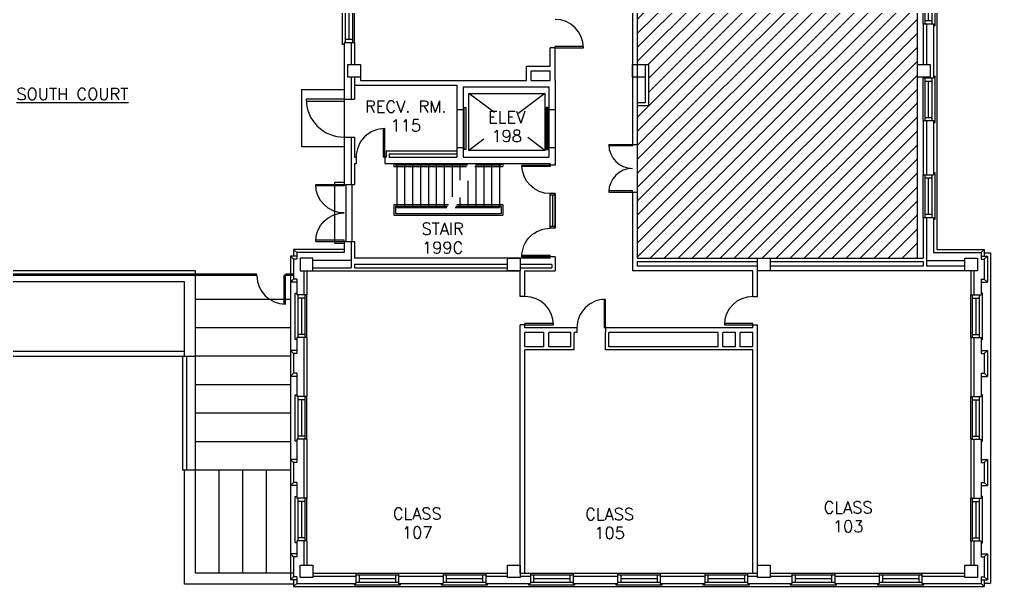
# Model space of a CAD drawing. Extents: x 375 to 2869, y 93 to 2665.
# Drawn here: x 1479 to 2706, y 93 to 811 of the extents above; entities that cross this region are included whole.
import ezdxf
from ezdxf.enums import TextEntityAlignment as Align

# ---------------------------------------------------------------- set-up
doc = ezdxf.new("R2010")
doc.units = 0
doc.header["$LTSCALE"] = 40
doc.header["$MEASUREMENT"] = 0
doc.layers.get('0').update_dxf_attribs({"linetype": 'CONTINUOUS'})
for name, color, linetype in [('A-AREA-IDEN', 3, 'CONTINUOUS'), ('A-DOOR', 7, 'CONTINUOUS'), ('A-FLOR-STRS', 7, 'CONTINUOUS'), ('A-GLAZ', 2, 'CONTINUOUS'), ('A-STRS-RAIL', 7, 'CONTINUOUS'), ('A-WALL', 7, 'CONTINUOUS'), ('S-COLS', 3, 'CONTINUOUS')]:
    doc.layers.add(name, color=color, linetype=linetype)
doc.styles.add('SIMPLEX', font='simplex', dxfattribs={"height": 23})

# ---------------------------------------------------------------- blocks, each defined once
blk = doc.blocks.new('Q')
at = {"layer": 'A-STRS-RAIL', "style": 'SIMPLEX'}
for tag, p in [('ROOM', (2.01, 4.02)), ('NUMBER', (2.01, -15.09))]:
    blk.add_attdef(tag, text='', height=12, dxfattribs=at).set_placement(p, align=Align.CENTER)
blk = doc.blocks.new('WDO')
at = {"layer": 'A-GLAZ'}
for p, q in [((2681.4, 408.1), (2681.4, 462.1)), ((2683.6, 408.1), (2683.6, 462.1)), ((2683.6, 458.1), (2692.6, 458.1)), ((2688.1, 412.1), (2688.1, 458.1)), ((2692.6, 408.1), (2692.6, 462.1)), ((2696.3, 464.4), (2694.4, 464.4)), ((2696.3, 405.8), (2696.3, 464.4)), ((2683.6, 412.1), (2692.6, 412.1)), ((2694.4, 405.8), (2696.3, 405.8))]:
    blk.add_line(p, q, dxfattribs=at)
at = {"layer": 'A-WALL'}
for p, q in [((2681.4, 462.1), (2694.4, 462.1)), ((2681.4, 408.1), (2694.4, 408.1))]:
    blk.add_line(p, q, dxfattribs=at)
blk = doc.blocks.new('AD03A', base_point=(6.133, 5.024))
for p, q in [((6.133, 6.024), (6.133, 5.024)), ((6.182, 5.024), (6.182, 6.022)), ((6.133, 5.024), (6.182, 5.024))]:
    blk.add_line(p, q)
blk.add_arc((6.133, 5.024), 1, 0, 90)
blk = doc.blocks.new('AD05A', base_point=(203.035, 424.492))
for p, q in [((203.035, 424.492), (203.084, 424.492)), ((203.035, 424.492), (203.035, 423.492)), ((203.084, 423.493), (203.084, 424.492))]:
    blk.add_line(p, q)
blk.add_arc((203.035, 424.492), 1, 270, 0)
blk = doc.blocks.new('AD04A', base_point=(489.664, 570.31))
for p, q in [((488.664, 571.31), (488.664, 570.31)), ((488.713, 570.31), (488.713, 571.309)), ((490.616, 570.31), (490.616, 571.309)), ((490.664, 571.31), (490.664, 570.31)), ((488.664, 570.31), (488.713, 570.31)), ((490.664, 570.31), (490.616, 570.31))]:
    blk.add_line(p, q)
for centre, start, end in [((488.664, 570.31), 0, 90), ((490.664, 570.31), 90, 180)]:
    blk.add_arc(centre, 1, start, end)

msp = doc.modelspace()

# ---------------------------------------------------------------- hatches: boundary and pattern name
h = msp.add_hatch()
h.set_pattern_fill('ANSI31', color=256, scale=100, style=0)
h.paths.add_polyline_path([(2614.1, 982.5), (2613.9, 982.5), (2613.9, 998.5), (2614.1, 998.5), (2614.1, 1256.5), (2269.9, 1256.5), (2269.9, 1196.5), (2259.9, 1196.5), (2259.9, 998.5), (2269.9, 998.5), (2269.9, 982.5), (2259.9, 982.5), (2259.9, 753.5), (2269.9, 753.5), (2273.9, 753.5), (2273.9, 701.3), (2259.9, 701.3), (2259.9, 508.5), (2614.1, 508.5), (2614.1, 737.5), (2613.9, 737.5), (2613.9, 753.5), (2614.1, 753.5)])
h.paths.add_polyline_path([(2314.3, 1086.6), (2586.5, 1086.6), (2586.5, 1006.1), (2314.3, 1006.1)], flags=24)

# ---------------------------------------------------------------- linework, layer by layer
msp.add_lwpolyline([(2259.9, 508.5), (2614.1, 508.5), (2614.1, 1262.7), (2259.9, 1262.7)], close=True)
at = {"layer": 'A-DOOR'}
for p, q in [((2041, 646), (2041, 699)), ((2041, 699), (2043, 699)), ((2043, 699), (2043, 646)), ((2144.8, 699), (2144.8, 646)), ((2146.8, 699), (2144.8, 699)), ((2146.8, 646), (2146.8, 699)), ((2043, 646), (2041, 646)), ((2144.8, 646), (2146.8, 646)), ((2155.9, 590.3), (2149.9, 590.3)), ((2155.9, 588.3), (2149.9, 588.3)), ((2152.9, 588.3), (2152.9, 548.5)), ((2155.9, 548.5), (2149.9, 548.5)), ((2155.9, 546.5), (2149.9, 546.5))]:
    msp.add_line(p, q, dxfattribs=at)
at = {"layer": 'A-DOOR', "color": 7}
for p, q in [((2149.9, 546.5), (2149.9, 590.3)), ((2155.9, 546.5), (2155.9, 590.3))]:
    msp.add_line(p, q, dxfattribs=at)
at = {"layer": 'A-FLOR-STRS'}
for p, q in [((1955.8, 628.5), (1955.8, 572.5)), ((1965.8, 628.5), (1965.8, 572.5)), ((1975.8, 628.5), (1975.8, 572.5)), ((1985.8, 628.5), (1985.8, 572.5)), ((1995.8, 628.5), (1995.8, 572.5)), ((2005.8, 628.5), (2005.8, 572.5)), ((2015.8, 628.5), (2015.8, 572.5)), ((2025.8, 628.5), (2025.8, 586.2)), ((2035.8, 628.5), (2035.8, 607.2)), ((2045.8, 628.5), (2045.8, 628.1)), ((2055.8, 628.5), (2055.8, 572.5)), ((2065.8, 628.5), (2065.8, 572.5)), ((2075.8, 628.5), (2075.8, 572.5)), ((2085.8, 628.5), (2085.8, 572.5)), ((2045.8, 606.4), (2045.8, 572.5)), ((2035.8, 585.4), (2035.8, 572.5)), ((1955.8, 572.5), (2019.3, 572.5)), ((2029.6, 572.5), (2085.8, 572.5))]:
    msp.add_line(p, q, dxfattribs=at)
at = {"layer": 'A-GLAZ'}
for p, q in [((1827.4, 405.8), (1827.4, 464.4)), ((1827.4, 464.4), (1829.4, 464.4)), ((1831.2, 408.1), (1831.2, 462.1)), ((1840.2, 458.1), (1831.2, 458.1)), ((1835.7, 412.1), (1835.7, 458.1)), ((1840.2, 408.1), (1840.2, 462.1)), ((1842.4, 408.1), (1842.4, 462.1)), ((2681.4, 408.1), (2681.4, 462.1)), ((2683.6, 408.1), (2683.6, 462.1)), ((2683.6, 458.1), (2692.6, 458.1)), ((2688.1, 412.1), (2688.1, 458.1)), ((2692.6, 408.1), (2692.6, 462.1)), ((2696.3, 464.4), (2694.4, 464.4)), ((2696.3, 405.8), (2696.3, 464.4)), ((1829.4, 405.8), (1827.4, 405.8)), ((1840.2, 412.1), (1831.2, 412.1)), ((2683.6, 412.1), (2692.6, 412.1)), ((2694.4, 405.8), (2696.3, 405.8))]:
    msp.add_line(p, q, dxfattribs=at)
at = {"layer": 'A-STRS-RAIL'}
for p, q in [((1952.1, 628.5), (1952.1, 624.6)), ((1954.1, 628.5), (1954.1, 626.6)), ((1954.1, 626.6), (2045.1, 626.6)), ((2055.5, 626.6), (2087.8, 626.6)), ((2087.8, 628.5), (2087.8, 626.6)), ((2089.8, 628.5), (2089.8, 624.6)), ((1952.1, 624.6), (2044.1, 624.6)), ((2054.5, 624.6), (2089.8, 624.6)), ((1952.1, 576.5), (2021.2, 576.5)), ((1952.1, 576.5), (1952.1, 563)), ((1954.1, 574.5), (2020.2, 574.5)), ((1954.1, 574.5), (1954.1, 565)), ((1954.1, 565), (2087.8, 565)), ((2030.6, 574.5), (2087.8, 574.5)), ((2031.6, 576.5), (2089.8, 576.5)), ((2087.8, 574.5), (2087.8, 565)), ((2089.8, 576.5), (2089.8, 563)), ((1952.1, 563), (2089.8, 563))]:
    msp.add_line(p, q, dxfattribs=at)
at = {"layer": 'A-WALL', "color": 4}
for p, q in [((2638.4, 1144.7), (2638.4, 519.7)), ((1889.4, 519.7), (1825.4, 519.7)), ((1829.4, 515.7), (1825.4, 519.7)), ((1825.4, 519.7), (1825.4, 511.2)), ((2638.4, 519.7), (2698.4, 519.7)), ((2694.4, 515.7), (2698.4, 519.7)), ((2698.4, 519.7), (2698.4, 511.2)), ((1825.4, 507.2), (1821.4, 511.2)), ((1821.4, 511.2), (1821.4, 101.7)), ((1829.4, 511.2), (1821.4, 511.2)), ((2694.4, 511.2), (2702.4, 511.2)), ((2698.4, 515.2), (2706.4, 515.2)), ((2698.4, 507.2), (2702.4, 511.2)), ((2702.4, 511.2), (2702.4, 478.2)), ((2706.4, 515.2), (2706.4, 97.7)), ((1701.4, 492.5), (1140.1, 492.5)), ((1701.4, 110.4), (1701.4, 492.5)), ((1825.4, 482.2), (1821.4, 478.2)), ((2698.4, 482.2), (2702.4, 478.2)), ((1829.4, 478.2), (1821.4, 478.2)), ((2694.4, 478.2), (2702.4, 478.2)), ((1821.4, 456.4), (1701.4, 456.4)), ((1821.4, 420.4), (1701.4, 420.4)), ((1821.4, 384.7), (1701.4, 384.7)), ((1829.4, 392), (1821.4, 392)), ((1825.4, 388), (1821.4, 392)), ((2694.4, 392), (2702.4, 392)), ((2698.4, 388), (2702.4, 392)), ((2702.4, 392), (2702.4, 359)), ((1825.4, 363), (1821.4, 359)), ((1829.4, 359), (1821.4, 359)), ((2694.4, 359), (2702.4, 359)), ((2698.4, 363), (2702.4, 359)), ((1821.4, 348.4), (1701.4, 348.4)), ((1821.4, 312.4), (1701.4, 312.4)), ((1821.4, 276.4), (1701.4, 276.4)), ((1825.4, 250), (1821.4, 254)), ((1829.4, 254), (1821.4, 254)), ((2694.4, 254), (2702.4, 254)), ((2698.4, 250), (2702.4, 254)), ((2702.4, 254), (2702.4, 221)), ((1821.4, 240.4), (1685.4, 240.4)), ((1731.4, 110.4), (1731.4, 240.4)), ((1761.4, 110.4), (1761.4, 240.4)), ((1791.4, 110.4), (1791.4, 240.4)), ((1825.4, 225), (1821.4, 221)), ((1829.4, 221), (1821.4, 221)), ((2694.4, 221), (2702.4, 221)), ((2698.4, 225), (2702.4, 221)), ((1829.4, 134.7), (1821.4, 134.7)), ((1825.4, 130.7), (1821.4, 134.7)), ((2694.4, 134.7), (2702.4, 134.7)), ((2698.4, 130.7), (2702.4, 134.7)), ((2702.4, 134.7), (2702.4, 101.7)), ((1825.4, 110.4), (1701.4, 110.4)), ((1825.4, 105.7), (1821.4, 101.7)), ((1829.4, 101.7), (1821.4, 101.7)), ((1825.4, 101.7), (1825.4, 93.2)), ((2694.4, 101.7), (2702.4, 101.7)), ((2698.4, 105.7), (2702.4, 101.7)), ((2698.4, 101.7), (2698.4, 93.2)), ((1829.4, 97.2), (1825.4, 93.2)), ((1825.4, 93.2), (2698.4, 93.2)), ((2694.4, 97.2), (2698.4, 93.2)), ((2698.4, 97.7), (2706.4, 97.7))]:
    msp.add_line(p, q, dxfattribs=at)
at = {"layer": 'A-WALL', "color": 7}
for p, q in [((2253.9, 1124.2), (2253.9, 652.2)), ((2259.9, 982.5), (2259.9, 753.5)), ((2621.4, 805.2), (2621.4, 753.5)), ((2625.4, 805.2), (2625.4, 753.5)), ((2634.4, 805.2), (2634.4, 736.7)), ((1889.4, 781), (1889.4, 661.7)), ((1898.4, 781), (1898.4, 753.5)), ((1902.4, 781), (1902.4, 753.5)), ((1898.4, 737.5), (1898.4, 709.7)), ((1902.4, 737.5), (1902.4, 709.7)), ((2259.9, 737.5), (2259.9, 705.3)), ((2621.4, 737.5), (2621.4, 736.7)), ((2625.4, 737.5), (2625.4, 736.7)), ((1835.4, 721.8), (1835.4, 649.5)), ((2259.9, 701.3), (2259.9, 652.2)), ((2621.4, 682.7), (2621.4, 614.2)), ((2625.4, 682.7), (2625.4, 614.2)), ((2634.4, 682.7), (2634.4, 614.2)), ((1889.4, 661.7), (1889.4, 601.8)), ((1898.4, 661.7), (1898.4, 601.8)), ((1902.4, 661.7), (1902.4, 636.5)), ((1942.4, 644.5), (1942.4, 636.5)), ((1946.4, 640.5), (1946.4, 636.5)), ((1902.4, 628.5), (1902.4, 601.8)), ((2149.9, 626.3), (2149.9, 628.5)), ((2155.9, 626.3), (2155.9, 628.5)), ((2253.9, 592.2), (2253.9, 492.5)), ((2259.9, 592.2), (2259.9, 508.5)), ((2621.4, 560.2), (2621.4, 508.5)), ((2625.4, 560.2), (2625.4, 498.5)), ((2634.4, 560.2), (2634.4, 515.7)), ((1889.4, 529.8), (1889.4, 515.7)), ((1898.4, 529.8), (1898.4, 496.5)), ((1902.4, 529.8), (1902.4, 508.5)), ((1829.4, 515.7), (1829.4, 507.2)), ((2694.4, 515.7), (2694.4, 507.2)), ((1825.4, 507.2), (1825.4, 482.2)), ((2149.9, 508.5), (2149.9, 510.5)), ((2259.9, 508.5), (2621.4, 508.5)), ((2259.9, 504.5), (2411.9, 504.5)), ((2259.9, 504.5), (2259.9, 498.5)), ((2427.9, 504.5), (2621.4, 504.5)), ((2621.4, 504.5), (2621.4, 498.5)), ((2698.4, 507.2), (2698.4, 482.2)), ((1838.4, 491.7), (1838.4, 462.1)), ((1842.4, 491.7), (1842.4, 462.1)), ((1902.4, 500.5), (1902.4, 496.5)), ((2681.4, 491.7), (2681.4, 462.1)), ((2685.4, 491.7), (2685.4, 462.1)), ((1829.4, 482.2), (1829.4, 462.1)), ((2694.4, 482.2), (2694.4, 462.1)), ((1829.4, 408.1), (1829.4, 388)), ((1838.4, 408.1), (1838.4, 333.5)), ((1842.4, 408.1), (1842.4, 333.5)), ((2681.4, 408.1), (2681.4, 333.5)), ((2685.4, 408.1), (2685.4, 333.5)), ((2694.4, 408.1), (2694.4, 388)), ((1825.4, 388), (1825.4, 363)), ((2698.4, 388), (2698.4, 363)), ((1829.4, 363), (1829.4, 333.5)), ((2694.4, 363), (2694.4, 333.5)), ((1829.4, 279.5), (1829.4, 250)), ((1838.4, 279.5), (1838.4, 204.8)), ((1842.4, 279.5), (1842.4, 204.8)), ((2681.4, 279.5), (2681.4, 204.8)), ((2685.4, 279.5), (2685.4, 204.8)), ((2694.4, 279.5), (2694.4, 250)), ((1825.4, 250), (1825.4, 225)), ((2698.4, 250), (2698.4, 225)), ((1829.4, 225), (1829.4, 204.8)), ((2694.4, 225), (2694.4, 204.8)), ((1829.4, 150.8), (1829.4, 130.7)), ((1838.4, 150.8), (1838.4, 121.2)), ((1842.4, 150.8), (1842.4, 121.2)), ((2681.4, 150.8), (2681.4, 120.5)), ((2685.4, 150.8), (2685.4, 120.5)), ((2694.4, 150.8), (2694.4, 130.7)), ((1825.4, 130.7), (1825.4, 105.7)), ((2698.4, 130.7), (2698.4, 105.7)), ((1829.4, 105.7), (1829.4, 97.2)), ((1849.9, 110.2), (1904.1, 110.2)), ((1849.9, 106.2), (1904.1, 106.2)), ((1958.1, 110.2), (2014.4, 110.2)), ((1958.1, 106.2), (2014.4, 106.2)), ((2068.4, 110.2), (2095.9, 110.2)), ((2068.4, 106.2), (2095.9, 106.2)), ((2111.9, 110.2), (2124.6, 110.2)), ((2111.9, 106.2), (2124.6, 106.2)), ((2178.6, 110.2), (2234.9, 110.2)), ((2178.6, 106.2), (2234.9, 106.2)), ((2288.9, 110.2), (2345.1, 110.2)), ((2288.9, 106.2), (2345.1, 106.2)), ((2399.1, 110.2), (2411, 110.2)), ((2399.1, 106.2), (2411, 106.2)), ((2429, 110.2), (2455.4, 110.2)), ((2429, 106.2), (2455.4, 106.2)), ((2509.4, 110.2), (2565.6, 110.2)), ((2509.4, 106.2), (2565.6, 106.2)), ((2619.6, 110.2), (2673.9, 110.2)), ((2619.6, 106.2), (2673.9, 106.2)), ((2694.4, 105.7), (2694.4, 97.2)), ((1829.4, 97.2), (1904.1, 97.2)), ((1958.1, 97.2), (2014.4, 97.2)), ((2068.4, 97.2), (2124.6, 97.2)), ((2178.6, 97.2), (2234.9, 97.2)), ((2288.9, 97.2), (2345.1, 97.2)), ((2399.1, 97.2), (2455.4, 97.2)), ((2509.4, 97.2), (2565.6, 97.2)), ((2619.6, 97.2), (2694.4, 97.2))]:
    msp.add_line(p, q, dxfattribs=at)
at = {"layer": 'A-WALL'}
for p, q in [((2155.9, 774.6), (2149.9, 774.6)), ((2149.9, 751.5), (2149.9, 774.6)), ((2155.9, 733.5), (2155.9, 774.6)), ((2119.9, 733.5), (2119.9, 751.5)), ((2119.9, 751.5), (2149.9, 751.5)), ((2269.9, 753.5), (2269.9, 705.3)), ((2269.9, 753.5), (2273.9, 753.5)), ((2273.9, 753.5), (2273.9, 701.3)), ((1909.9, 737.5), (1909.9, 733.5)), ((2125.9, 733.5), (2125.9, 745.5)), ((2125.9, 745.5), (2149.9, 745.5)), ((2149.9, 733.5), (2149.9, 745.5)), ((1901.9, 727.5), (2031.9, 727.5)), ((1909.9, 733.5), (2119.9, 733.5)), ((2031.9, 727.5), (2031.9, 636.5)), ((2039.9, 725.5), (2147.9, 725.5)), ((2039.9, 725.5), (2039.9, 636.5)), ((2125.9, 733.5), (2149.9, 733.5)), ((2147.9, 725.5), (2147.9, 636.5)), ((2155.9, 733.5), (2155.9, 626.3)), ((1889.4, 721.5), (1835.4, 721.5)), ((2047, 717), (2143, 717)), ((2047, 645), (2047, 717)), ((2079.4, 692.7), (2047, 717)), ((2143, 717), (2108.8, 691.3)), ((2143, 717), (2143, 645)), ((1889.4, 709.7), (1902.4, 709.7)), ((2269.9, 705.3), (2259.9, 705.3)), ((2273.9, 701.3), (2259.9, 701.3)), ((2031.9, 696.5), (2039.9, 696.5)), ((2147.9, 696.5), (2155.9, 696.5)), ((1889.4, 661.7), (1902.4, 661.7)), ((2066, 659.2), (2047, 645)), ((2143, 645), (2121.5, 661.1)), ((2253.9, 652.2), (2259.9, 652.2)), ((1889.4, 649.5), (1835.4, 649.5)), ((1942.4, 644.5), (2031.9, 644.5)), ((1946.4, 640.5), (2031.9, 640.5)), ((2031.9, 648.5), (2039.9, 648.5)), ((2143, 645), (2047, 645)), ((2147.9, 648.5), (2155.9, 648.5)), ((1902.4, 636.5), (1904.6, 636.5)), ((1902.4, 628.5), (1904.6, 628.5)), ((1904.6, 636.5), (1904.6, 628.5)), ((1940.6, 636.5), (1940.6, 628.5)), ((1940.6, 636.5), (1942.4, 636.5)), ((1940.6, 628.5), (2149.9, 628.5)), ((1946.4, 636.5), (2031.9, 636.5)), ((2039.9, 636.5), (2147.9, 636.5)), ((2155.9, 626.3), (2149.9, 626.3)), ((1877.4, 527), (1877.4, 604.6)), ((1877.4, 604.6), (1889.4, 604.6)), ((1889.4, 601.8), (1902.4, 601.8)), ((1891.6, 601.8), (1891.6, 529.8)), ((1899.3, 601.8), (1899.3, 529.8)), ((2155.9, 590.3), (2155.9, 546.5)), ((2253.9, 592.2), (2259.9, 592.2)), ((1889.4, 529.8), (1902.4, 529.8)), ((1889.4, 515.7), (1829.4, 515.7)), ((1889.4, 527), (1877.4, 527)), ((2634.4, 515.7), (2694.4, 515.7)), ((1829.4, 507.2), (1825.4, 507.2)), ((1898.4, 505.7), (1849.9, 505.7)), ((2149.9, 508.5), (1902.4, 508.5)), ((2155.9, 510.5), (2149.9, 510.5)), ((2155.9, 510.5), (2155.9, 492.5)), ((2625.4, 505.7), (2673.9, 505.7)), ((2694.4, 507.2), (2698.4, 507.2)), ((1849.9, 496.5), (1898.4, 496.5)), ((1849.9, 492.5), (2111.9, 492.5)), ((2095.9, 500.5), (1902.4, 500.5)), ((1902.4, 496.5), (2095.9, 496.5)), ((2151.9, 500.5), (2111.9, 500.5)), ((2111.9, 496.5), (2151.9, 496.5)), ((2111.9, 460.2), (2111.9, 492.5)), ((2117.9, 492.5), (2155.9, 492.5)), ((2117.9, 460.2), (2117.9, 492.5)), ((2151.9, 500.5), (2151.9, 496.5)), ((2405.9, 492.5), (2253.9, 492.5)), ((2411.9, 498.5), (2259.9, 498.5)), ((2405.9, 460.2), (2405.9, 492.5)), ((2673.9, 492.5), (2411.9, 492.5)), ((2411.9, 460.2), (2411.9, 492.5)), ((2621.4, 498.5), (2427.9, 498.5)), ((2673.9, 498.5), (2625.4, 498.5)), ((1779.1, 488.5), (1338.3, 488.5)), ((1779.1, 486.5), (1340.3, 486.5)), ((1779.1, 486.5), (1779.1, 488.5)), ((1815.1, 486.5), (1815.1, 488.5)), ((1825.4, 488.5), (1815.1, 488.5)), ((1825.4, 486.5), (1815.1, 486.5)), ((1829.4, 482.2), (1825.4, 482.2)), ((2694.4, 482.2), (2698.4, 482.2)), ((1687.4, 478.5), (1129.6, 478.5)), ((1687.4, 384.4), (1687.4, 478.5)), ((1842.4, 462.1), (1829.4, 462.1)), ((2117.9, 460.2), (2111.9, 460.2)), ((2405.9, 460.2), (2411.9, 460.2)), ((2681.4, 462.1), (2694.4, 462.1)), ((2111.9, 110.2), (2111.9, 424.2)), ((2117.9, 424.2), (2111.9, 424.2)), ((2117.9, 420.5), (2117.9, 424.2)), ((2183.6, 420.5), (2117.9, 420.5)), ((2183.6, 420.5), (2183.6, 414.5)), ((2405.9, 420.5), (2219.6, 420.5)), ((2219.6, 420.5), (2219.6, 414.5)), ((2405.9, 424.2), (2411.9, 424.2)), ((2405.9, 420.5), (2405.9, 424.2)), ((2411.9, 110.2), (2411.9, 424.2)), ((1842.4, 408.1), (1829.4, 408.1)), ((2141.9, 414.5), (2117.9, 414.5)), ((2117.9, 396.5), (2117.9, 414.5)), ((2141.9, 396.5), (2141.9, 414.5)), ((2175.9, 414.5), (2147.9, 414.5)), ((2147.9, 396.5), (2147.9, 414.5)), ((2175.9, 396.5), (2175.9, 414.5)), ((2179.9, 392.5), (2179.9, 414.5)), ((2183.6, 414.5), (2179.9, 414.5)), ((2219.9, 414.5), (2219.6, 414.5)), ((2219.9, 392.5), (2219.9, 414.5)), ((2361.9, 414.5), (2223.9, 414.5)), ((2223.9, 396.5), (2223.9, 414.5)), ((2361.9, 396.5), (2361.9, 414.5)), ((2383.9, 414.5), (2367.9, 414.5)), ((2367.9, 396.5), (2367.9, 414.5)), ((2383.9, 396.5), (2383.9, 414.5)), ((2405.9, 414.5), (2389.9, 414.5)), ((2389.9, 396.5), (2389.9, 414.5)), ((2405.9, 396.5), (2405.9, 414.5)), ((2681.4, 408.1), (2694.4, 408.1)), ((2141.9, 396.5), (2117.9, 396.5)), ((2175.9, 396.5), (2147.9, 396.5)), ((2361.9, 396.5), (2223.9, 396.5)), ((2383.9, 396.5), (2367.9, 396.5)), ((2405.9, 396.5), (2389.9, 396.5)), ((1687.4, 390.4), (1184.5, 390.4)), ((1701.4, 384.4), (1184.5, 384.4)), ((1685.4, 240.4), (1685.4, 384.4)), ((1690.4, 240.4), (1690.4, 384.4)), ((1829.4, 388), (1825.4, 388)), ((2117.9, 110.2), (2117.9, 392.5)), ((2179.9, 392.5), (2117.9, 392.5)), ((2405.9, 392.5), (2219.9, 392.5)), ((2405.9, 110.2), (2405.9, 392.5)), ((2694.4, 388), (2698.4, 388)), ((1829.4, 363), (1825.4, 363)), ((2694.4, 363), (2698.4, 363)), ((1829.4, 250), (1825.4, 250)), ((2694.4, 250), (2698.4, 250)), ((1687.4, 96.4), (1687.4, 240.4)), ((1829.4, 225), (1825.4, 225)), ((2694.4, 225), (2698.4, 225)), ((1829.4, 130.7), (1825.4, 130.7)), ((2694.4, 130.7), (2698.4, 130.7)), ((1829.4, 105.7), (1825.4, 105.7)), ((2694.4, 105.7), (2698.4, 105.7)), ((1825.4, 96.4), (1687.4, 96.4))]:
    msp.add_line(p, q, dxfattribs=at)
at = {"layer": 'S-COLS'}
for points in [[(1893.9, 737.5), (1893.9, 753.5), (1909.9, 753.5), (1909.9, 737.5), (1893.9, 737.5)], [(2253.9, 737.5), (2253.9, 753.5), (2269.9, 753.5), (2269.9, 737.5), (2253.9, 737.5)], [(2613.9, 737.5), (2613.9, 753.5), (2629.9, 753.5), (2629.9, 737.5), (2613.9, 737.5)], [(1849.9, 492.5), (1849.9, 508.5), (1833.9, 508.5), (1833.9, 492.5), (1849.9, 492.5)], [(2095.9, 492.5), (2095.9, 508.5), (2111.9, 508.5), (2111.9, 492.5), (2095.9, 492.5)], [(2411.9, 492.5), (2411.9, 508.5), (2427.9, 508.5), (2427.9, 492.5), (2411.9, 492.5)], [(2673.9, 492.5), (2673.9, 508.5), (2689.9, 508.5), (2689.9, 492.5), (2673.9, 492.5)], [(1833.9, 104.5), (1833.9, 120.5), (1849.9, 120.5), (1849.9, 104.5), (1833.9, 104.5)], [(2095.9, 104.5), (2095.9, 120.5), (2111.9, 120.5), (2111.9, 104.5), (2095.9, 104.5)], [(2411.9, 104.5), (2411.9, 120.5), (2427.9, 120.5), (2427.9, 104.5), (2411.9, 104.5)], [(2673.9, 104.5), (2673.9, 120.5), (2689.9, 120.5), (2689.9, 104.5), (2673.9, 104.5)]]:
    msp.add_lwpolyline(points, dxfattribs=at)

# ---------------------------------------------------------------- block references
at = {"layer": 'A-AREA-IDEN'}
for p, xscale, yscale, zscale, values in [((1964.8, 687.8), 1.25, 1.25, 1.25, {'ROOM': 'RECV. RM.', 'NUMBER': '115'}), ((2092.3, 674.5), 1.25, 1.25, 1.25, {'ROOM': 'ELEV', 'NUMBER': '198'}), ((2011.3, 533.3), 1.25, 1.25, 1.25, {'ROOM': 'STAIR', 'NUMBER': '199C'}), ((2523.9, 180.8), 1.253, 1.253, 1.253, {'ROOM': 'CLASS', 'NUMBER': '103'}), ((1979.3, 173), 1.25, 1.25, 1.25, {'ROOM': 'CLASS', 'NUMBER': '107'}), ((2222.4, 172.4), 1.25, 1.25, 1.25, {'ROOM': 'CLASS', 'NUMBER': '105'})]:
    msp.add_blockref('Q', p, dxfattribs=dict(at, xscale=xscale, yscale=yscale, zscale=zscale)).add_auto_attribs(values)
at = {"layer": 'A-DOOR', "zscale": 0.01}
for name, p, xscale, yscale, rotation in [('AD05A', (2155.9, 774.6), 36, 36, 90), ('AD05A', (1889.4, 709.7), 48, 48, 270), ('AD05A', (1940.6, 636.5), 36, 36, 179.9999999999998), ('AD04A', (2253.9, 622.2), 30, 30, 90), ('AD03A', (2149.9, 626.3), -36, 36, 90), ('AD04A', (1889.4, 565.8), -36, 36, 90), ('AD05A', (2149.9, 510.5), -36, 36, 270), ('AD03A', (1815.1, 486.5), 36, 36, 180), ('AD05A', (2117.9, 424.2), 36, 36, 90), ('AD05A', (2219.6, 420.5), 36, 36, 180), ('AD03A', (2405.9, 424.2), 36, 36, 90)]:
    msp.add_blockref(name, p, dxfattribs=dict(at, xscale=xscale, yscale=yscale, rotation=rotation))
at = {"layer": 'A-GLAZ'}
for p in [(-60, 397.1), (-60, 274.6), (-60, 152.1), (0, -128.6), (0, -257.2)]:
    msp.add_blockref('WDO', p, dxfattribs=at)
at = {"layer": 'A-GLAZ', "xscale": -1}
for p in [(4583.8, 373), (4523.8, -128.6), (4523.8, -257.2)]:
    msp.add_blockref('WDO', p, dxfattribs=at)
at = {"layer": 'A-GLAZ', "rotation": 270}
for p in [(1496.1, 2791.6), (1606.3, 2791.6), (1716.6, 2791.6), (1826.8, 2791.6), (1937.1, 2791.6), (2047.3, 2791.6), (2157.6, 2791.6)]:
    msp.add_blockref('WDO', p, dxfattribs=at)

# ---------------------------------------------------------------- texts
at = {"layer": 'A-AREA-IDEN', "style": 'SIMPLEX'}
msp.add_text('%%USOUTH COURT', height=15, dxfattribs=at).set_placement((1475.2, 708.7))

doc.saveas('drawing.dxf')
